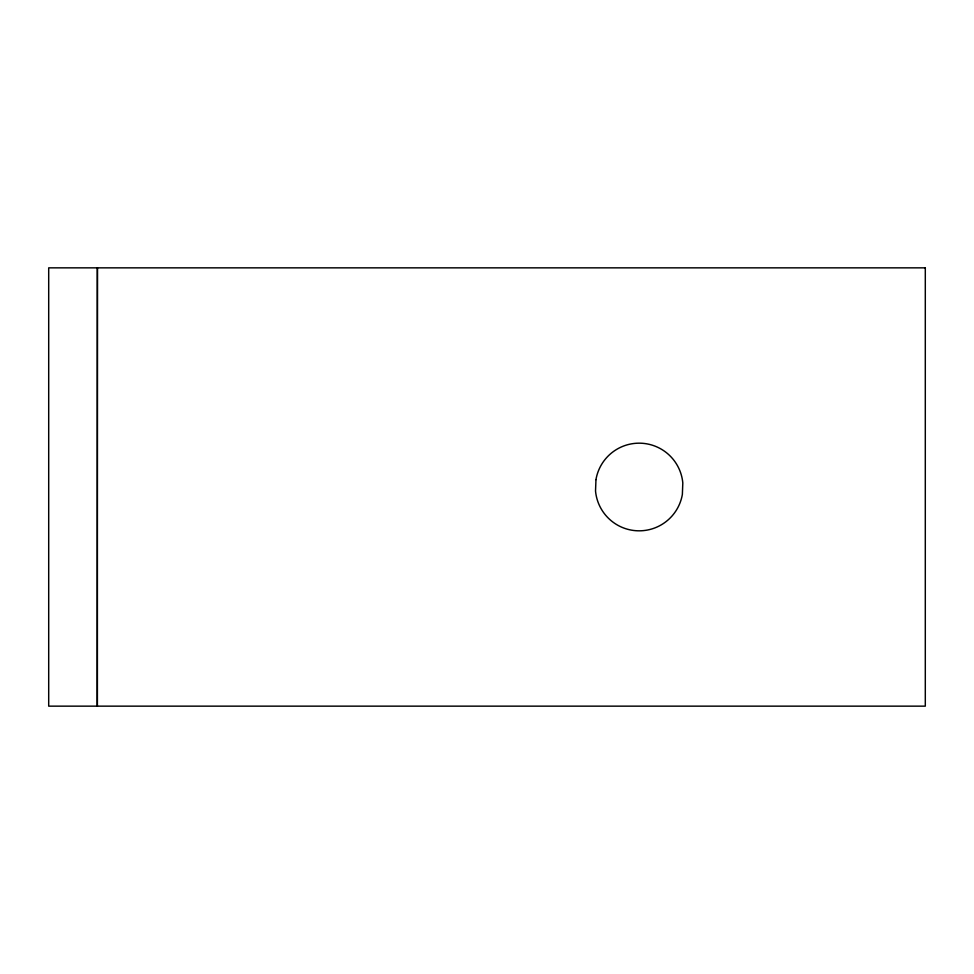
<?xml version="1.0" encoding="UTF-8"?>
<svg xmlns="http://www.w3.org/2000/svg" width="974" height="974" viewBox="0 0 974 974"><rect width="100%" height="100%" fill="white"/><g stroke="black" fill="none" stroke-linecap="round" stroke-linejoin="round"><path stroke-width="1.46" d="M97.193 706.15L97.4 267.85L97.4 706.15M595.966 479.61L595.528 491.042A43.83 43.83 0 0 0 682.372 494.39L682.811 482.958A43.83 43.83 0 0 0 595.966 479.61M925.3 267.85L48.7 267.85L48.7 706.15L925.3 706.15L925.3 267.85"/></g></svg>
